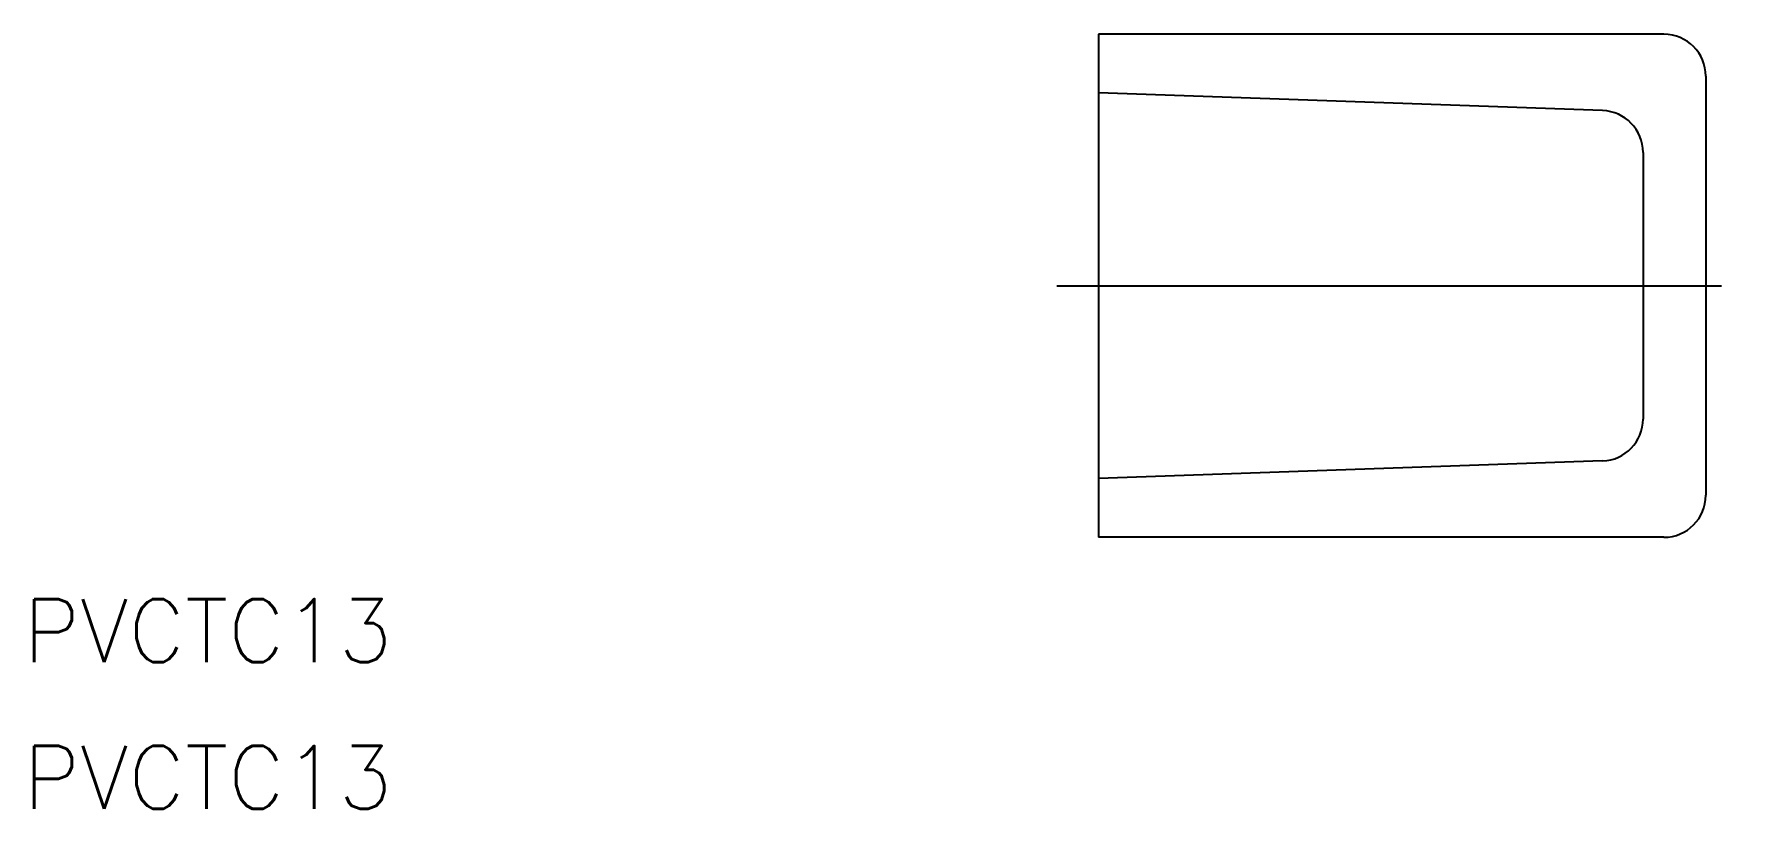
# Model space of a CAD drawing. Extents: x -50.8 to 31, y -25 to 12.
import ezdxf

# ---------------------------------------------------------------- set-up
doc = ezdxf.new("R2010")
doc.units = 0
doc.linetypes.add('CENTER', pattern=[50.8, 31.75, -6.35, 6.35, -6.35])
doc.layers.get('0').update_dxf_attribs({"linetype": 'CONTINUOUS'})
doc.layers.add('CENTER', color=1, linetype='CENTER')
doc.styles.get("Standard").update_dxf_attribs({"font": 'txt.shx', "height": 3, "bigfont": 'bigfont.shx'})

msp = doc.modelspace()

# ---------------------------------------------------------------- linework, layer by layer
msp.add_line((0, 12), (0, -12))
at = {"color": 7}
for p, q in [((27, 12), (0, 12)), ((27, -12), (0, -12))]:
    msp.add_line(p, q, dxfattribs=at)
at = {"color": 7, "linetype": 'CONTINUOUS'}
for p, q in [((29, 10), (29, -10)), ((24.07, 8.359), (0, 9.2)), ((26, 6.361), (26, -6.361)), ((24.07, -8.359), (0, -9.2))]:
    msp.add_line(p, q, dxfattribs=at)
at = {"color": 7}
for centre, start, end in [((27, 10), 0, 90), ((27, -10), 270, 0)]:
    msp.add_arc(centre, 2, start, end, dxfattribs=at)
at = {"color": 7, "linetype": 'CONTINUOUS'}
for centre, start, end in [((24, 6.361), 0, 88), ((24, -6.361), 272, 0)]:
    msp.add_arc(centre, 2, start, end, dxfattribs=at)
at = {"layer": 'CENTER', "color": 1, "linetype": 'CENTER'}
msp.add_line((-2, 0), (31, 0), dxfattribs=at)

# ---------------------------------------------------------------- texts
at = {"color": 7, "linetype": 'CONTINUOUS'}
for p in [(-51.341, -17.955), (-51.341, -24.955)]:
    msp.add_text('PVCTC13', height=3, dxfattribs=at).set_placement(p)

doc.saveas('drawing.dxf')
